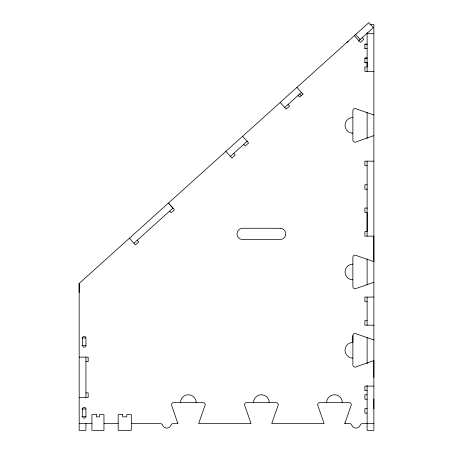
<?xml version="1.0" encoding="UTF-8"?>
<svg xmlns="http://www.w3.org/2000/svg" width="453" height="453" viewBox="0 0 453 453"><rect width="100%" height="100%" fill="white"/><g stroke="black" fill="none" stroke-linecap="round" stroke-linejoin="round"><path stroke-width="0.68" d="M373.872 339.846A2.259 2.259 0 0 1 373.227 339.75L355.124 333.414A2.248 2.248 0 0 0 352.876 335.667L352.876 342.417A7.871 7.871 0 0 0 345.005 350.288A7.871 7.871 0 0 0 352.876 358.159M373.872 408.883L373.872 398.923M373.872 377.474L373.872 360.73A2.248 2.248 0 0 0 373.227 360.82L355.124 367.156A2.248 2.248 0 0 1 352.876 364.908L352.876 335.667M367.123 208.329L367.123 208.023L364.875 208.023L364.875 212.525L367.123 212.525L367.123 231.642L364.875 231.642L364.875 236.143L373.872 236.143L373.872 261.523A2.259 2.259 0 0 1 373.227 261.432L355.124 255.096A2.248 2.248 0 0 0 352.876 257.344L352.876 286.585A2.248 2.248 0 0 0 355.124 288.838L373.227 282.502A2.248 2.248 0 0 1 373.872 282.406A2.254 2.254 0 0 0 373.544 282.429M373.872 423.6L362.377 423.6A2.248 2.248 0 0 0 360.577 424.506L359.625 426.29A4.502 4.502 0 0 1 352.406 426.29L351.454 424.506A2.248 2.248 0 0 0 349.654 423.6L344.914 423.436A2.271 2.271 0 0 1 345.005 422.96L351.341 404.857A2.248 2.248 0 0 0 349.087 402.604L319.846 402.604A2.248 2.248 0 0 0 317.598 404.857L323.929 422.96A2.242 2.242 0 0 1 324.025 423.6L271.84 423.6A2.248 2.248 0 0 1 271.93 422.96L278.267 404.857A2.248 2.248 0 0 0 276.019 402.604L246.772 402.604A2.248 2.248 0 0 0 244.524 404.857L250.86 422.96A2.242 2.242 0 0 1 250.956 423.6L198.765 423.6A2.265 2.265 0 0 1 198.861 422.96L205.198 404.857A2.248 2.248 0 0 0 202.944 402.604L173.703 402.604A2.248 2.248 0 0 0 171.455 404.857L177.882 423.6L173.137 423.6A2.248 2.248 0 0 0 171.336 424.506L170.385 426.29A4.502 4.502 0 0 1 163.171 426.29L162.219 424.506A2.248 2.248 0 0 0 160.413 423.6L131.302 423.6M348.057 41.353L347.491 41.863M346.879 42.418L347.179 42.14M133.929 243.233L173.006 208.046M230.345 156.421L247.389 141.076M284.546 107.621L301.505 92.35M358.487 41.042L373.346 27.667L368.827 22.65L79.173 283.453L79.184 430.35L85.934 430.35L85.934 423.43M303.136 93.907L299.586 97.106L298.08 95.436M369.824 24.564L373.872 24.564L373.872 430.35L367.123 430.35L367.123 385.435M367.123 33.675L373.872 33.675M367.123 44.054L364.875 44.054L364.875 48.862M364.875 44.36L367.123 44.36M364.875 48.556L367.123 48.556M367.123 57.927L364.875 57.927L364.875 62.729L367.123 62.729M364.875 58.233L367.123 58.233M364.875 62.429L367.123 62.429L367.123 66.959L364.875 66.959L364.875 71.455L373.872 71.455M373.872 161.16L364.875 161.16L364.875 165.656L367.123 165.656M367.123 184.779L364.875 184.779L364.875 189.28L367.123 189.28L367.123 188.969M373.872 297.066L364.875 297.066L364.875 301.568L367.123 301.568M367.123 320.684L364.875 320.684L364.875 325.186L373.872 325.186M81.885 338L85.934 338L85.934 345.497A1.687 1.687 0 0 1 84.247 347.185A1.687 1.687 0 0 1 82.559 345.497L82.559 338A1.687 1.687 0 0 1 84.247 336.313A1.687 1.687 0 0 1 85.934 338M81.885 345.497L85.934 345.497M79.184 357.123L88.182 357.123L88.182 361.619L85.934 361.619M373.872 386.109L364.875 386.109L364.875 390.611L367.123 390.611M85.934 392.859L88.182 392.87L88.182 397.366L79.184 397.366M367.123 394.733L364.875 394.733L364.875 399.235L367.145 399.235M367.145 408.606L364.875 408.606L364.875 413.102L367.123 413.102M81.885 408.98L85.934 408.98L85.934 416.477A1.687 1.687 0 0 1 84.247 418.164A1.687 1.687 0 0 1 82.559 416.477L82.559 408.98A1.687 1.687 0 0 1 84.247 407.292A1.687 1.687 0 0 1 85.934 408.98M81.885 416.477L85.934 416.477M79.184 423.6L91.931 423.6M103.963 423.6L118.176 423.6M362.224 37.673L363.731 39.349L360.39 42.355L354.365 35.668M355.645 34.519L360.163 39.536M296.908 87.406L302.927 94.094M299.722 93.952L301.228 95.628M288.046 104.467L289.552 106.138L286.211 109.145L280.192 102.463M242.604 136.302L248.623 142.989L245.277 146.002L243.776 144.331M233.742 153.363L235.249 155.034L231.908 158.046L225.883 151.359M169.552 204.348L168.425 203.097L174.445 209.784L171.104 212.791L169.598 211.121M170.679 205.6L172.938 208.108M137.276 240.22L138.782 241.891L135.436 244.903L129.411 238.221M79.128 283.476L79.184 292.508M367.123 32.582L367.123 71.455M367.123 112.446L367.123 138.414M367.123 161.16L367.123 236.143M367.123 258.884L367.123 284.846M367.123 297.066L367.123 325.186M367.123 337.36L367.123 363.872M85.934 357.123L85.934 397.366M373.872 114.898A2.248 2.248 0 0 1 373.227 114.802L355.124 108.465A2.248 2.248 0 0 0 352.876 110.713L352.876 139.96A2.248 2.248 0 0 0 355.124 142.208L373.227 135.872A2.254 2.254 0 0 1 373.872 135.781M352.876 133.21A7.871 7.871 0 0 1 345.005 125.339A7.871 7.871 0 0 1 352.876 117.463M352.876 279.841A7.871 7.871 0 0 1 345.005 271.964A7.871 7.871 0 0 1 352.876 264.093M326.596 402.604A7.871 7.871 0 0 1 334.467 394.733A7.871 7.871 0 0 1 342.343 402.604M180.453 402.604A7.871 7.871 0 0 1 188.323 394.733A7.871 7.871 0 0 1 196.2 402.604M253.521 402.604A7.871 7.871 0 0 1 261.398 394.733A7.871 7.871 0 0 1 269.269 402.604M177.791 422.96A2.265 2.265 0 0 1 177.882 423.6M344.909 423.6A2.259 2.259 0 0 1 345.005 422.96M280.141 228.272L242.649 228.272A5.623 5.623 0 0 0 237.027 233.895A5.623 5.623 0 0 0 242.649 239.518L280.141 239.518A5.623 5.623 0 0 0 285.764 233.895A5.623 5.623 0 0 0 280.141 228.267M96.432 414.603L91.931 414.603L91.931 430.35L103.963 430.35L103.963 414.603L99.462 414.603L99.462 416.851L96.432 416.851L96.432 414.603M122.678 414.603L118.176 414.603L118.176 430.35L131.302 430.35L131.302 414.603L126.8 414.603L126.8 416.851L122.678 416.851L122.678 414.603"/></g></svg>
